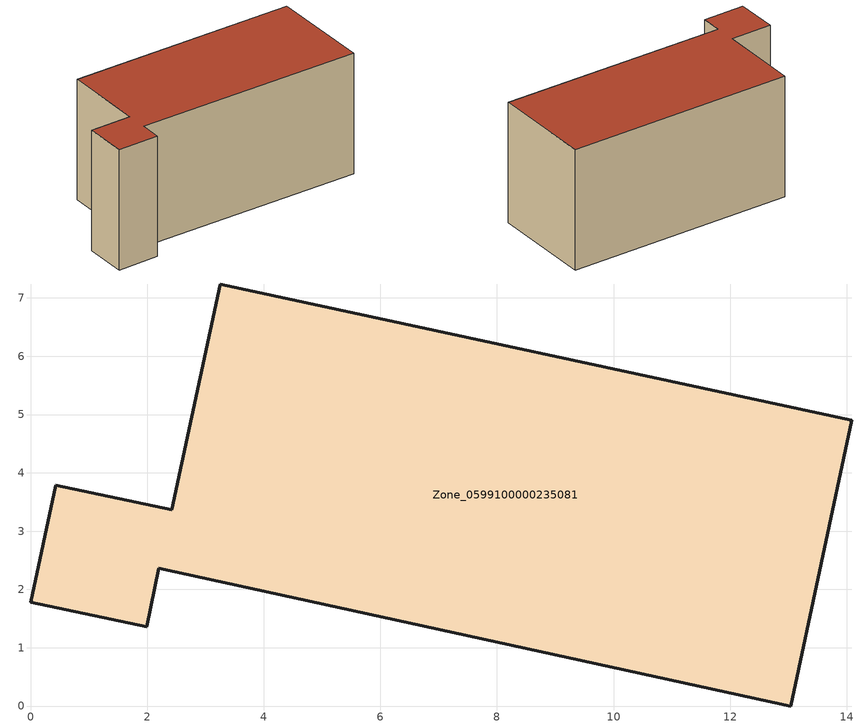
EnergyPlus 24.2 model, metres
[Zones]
Zone_0599100000235081
 floor ground (C_G): 2.2,2.36 1.99,1.36 0,1.78 0.43,3.79 2.42,3.37 3.25,7.24 14.09,4.9 13.04,0 z0
 wall outside (C_F): 0.43,3.79 0,1.78 1.99,1.36 2.2,2.36 13.04,0 14.09,4.9 3.25,7.24 2.42,3.37 0.43,3.79 z0:6
 roof outside (C_R): 14.09,4.9 3.25,7.24 2.42,3.37 0.43,3.79 0,1.78 1.99,1.36 2.2,2.36 13.04,0 z6
[BUILDING]
Pand.0599100000235081: North Axis=0; Terrain=City; Loads Convergence Tolerance Value=0.04; Temperature Convergence Tolerance Value=0.4; Solar Distribution=FullExterior; Maximum Number of Warmup Days=25; Minimum Number of Warmup Days=1
[Site:Location]
Rotterdam.The.Hague.AP_ZH_NLD Design_Conditions: Latitude=51.96; Longitude=4.45; Time Zone=1; Elevation=-4.5
[SITE:GROUNDTEMPERATURE:BUILDINGSURFACE]
18, 18, 18, 18, 18, 18, 18, 18, 18, 18, 18, 18
[MATERIAL] Thermal Absorptance=0.9; Solar Absorptance=0.7; Visible Absorptance=0.7
Name | Roughness | Thickness | Conductivity | Density | Specific Heat
G.TC.1975-1991 | MediumSmooth | 0.15 | 0.288461 | 540 | 1210
F.TC.1975-1991 | Rough | 0.3 | 0.230769 | 1920 | 840
R.TC.1975-1991 | MediumRough | 0.2 | 0.153846 | 1500 | 1000
[CONSTRUCTION]
C_G: G.TC.1975-1991
C_F: F.TC.1975-1991
C_R: R.TC.1975-1991
[ZONE]
Zone_0599100000235081: Type=1; Multiplier=1; Ceiling Height=Autocalculate; Volume=Autocalculate; Floor Area=autocalculate; Part of Total Floor Area=Yes
[ZONEINFILTRATION:DESIGNFLOWRATE]
Infil_Zone_0599100000235081: Zone or ZoneList or Space or SpaceList=Zone_0599100000235081; Schedule=AlwaysOn; Design Flow Rate Calculation Method=Flow/Area; Flow Rate per Floor Area=0.003; Constant Term Coefficient=1; Temperature Term Coefficient=0; Velocity Term Coefficient=0; Velocity Squared Term Coefficient=0
[HVACTEMPLATE:ZONE:IDEALLOADSAIRSYSTEM]
Zone_0599100000235081: Maximum Heating Supply Air Temperature=50; Minimum Cooling Supply Air Temperature=13; Maximum Heating Supply Air Humidity Ratio=0.0156; Minimum Cooling Supply Air Humidity Ratio=0.0077; Heating Limit=NoLimit; Cooling Limit=NoLimit; Dehumidification Control Type=ConstantSensibleHeatRatio; Cooling Sensible Heat Ratio=0.7; Dehumidification Setpoint=60; Humidification Control Type=None; Humidification Setpoint=30; Outdoor Air Method=None; Outdoor Air Flow Rate per Person=0.00944; Outdoor Air Flow Rate per Zone Floor Area=0; Outdoor Air Flow Rate per Zone=0; Demand Controlled Ventilation Type=None; Outdoor Air Economizer Type=NoEconomizer; Heat Recovery Type=None; Sensible Heat Recovery Effectiveness=0.7; Latent Heat Recovery Effectiveness=0.65
[ZONECONTROL:THERMOSTAT]
ThermostatControl_Zone_0599100000235081: Zone or ZoneList=Zone_0599100000235081; Control Type Schedule=DualSetpointControlType; Control 1=Thermostat_Zone_0599100000235081; Temperature Difference Between Cutout And Setpoint=0
[THERMOSTATSETPOINT:DUALSETPOINT]
Thermostat_Zone_0599100000235081: Heating Setpoint Temperature Schedule=HeatingSetpoint_Zone_0599100000235081; Cooling Setpoint Temperature Schedule=CoolingSetpoint_Zone_0599100000235081
[SCHEDULE:COMPACT]
HeatingSetpoint_Zone_0599100000235081: Through: 12/31, For: AllDays, Until: 24:00, 21
CoolingSetpoint_Zone_0599100000235081: Through: 12/31, For: AllDays, Until: 24:00, 24
DualSetpointControlType: Through: 12/31, For: AllDays, Until: 24:00, 4
AlwaysOn: Through: 12/31, For: AllDays, Until: 24:00, 1
